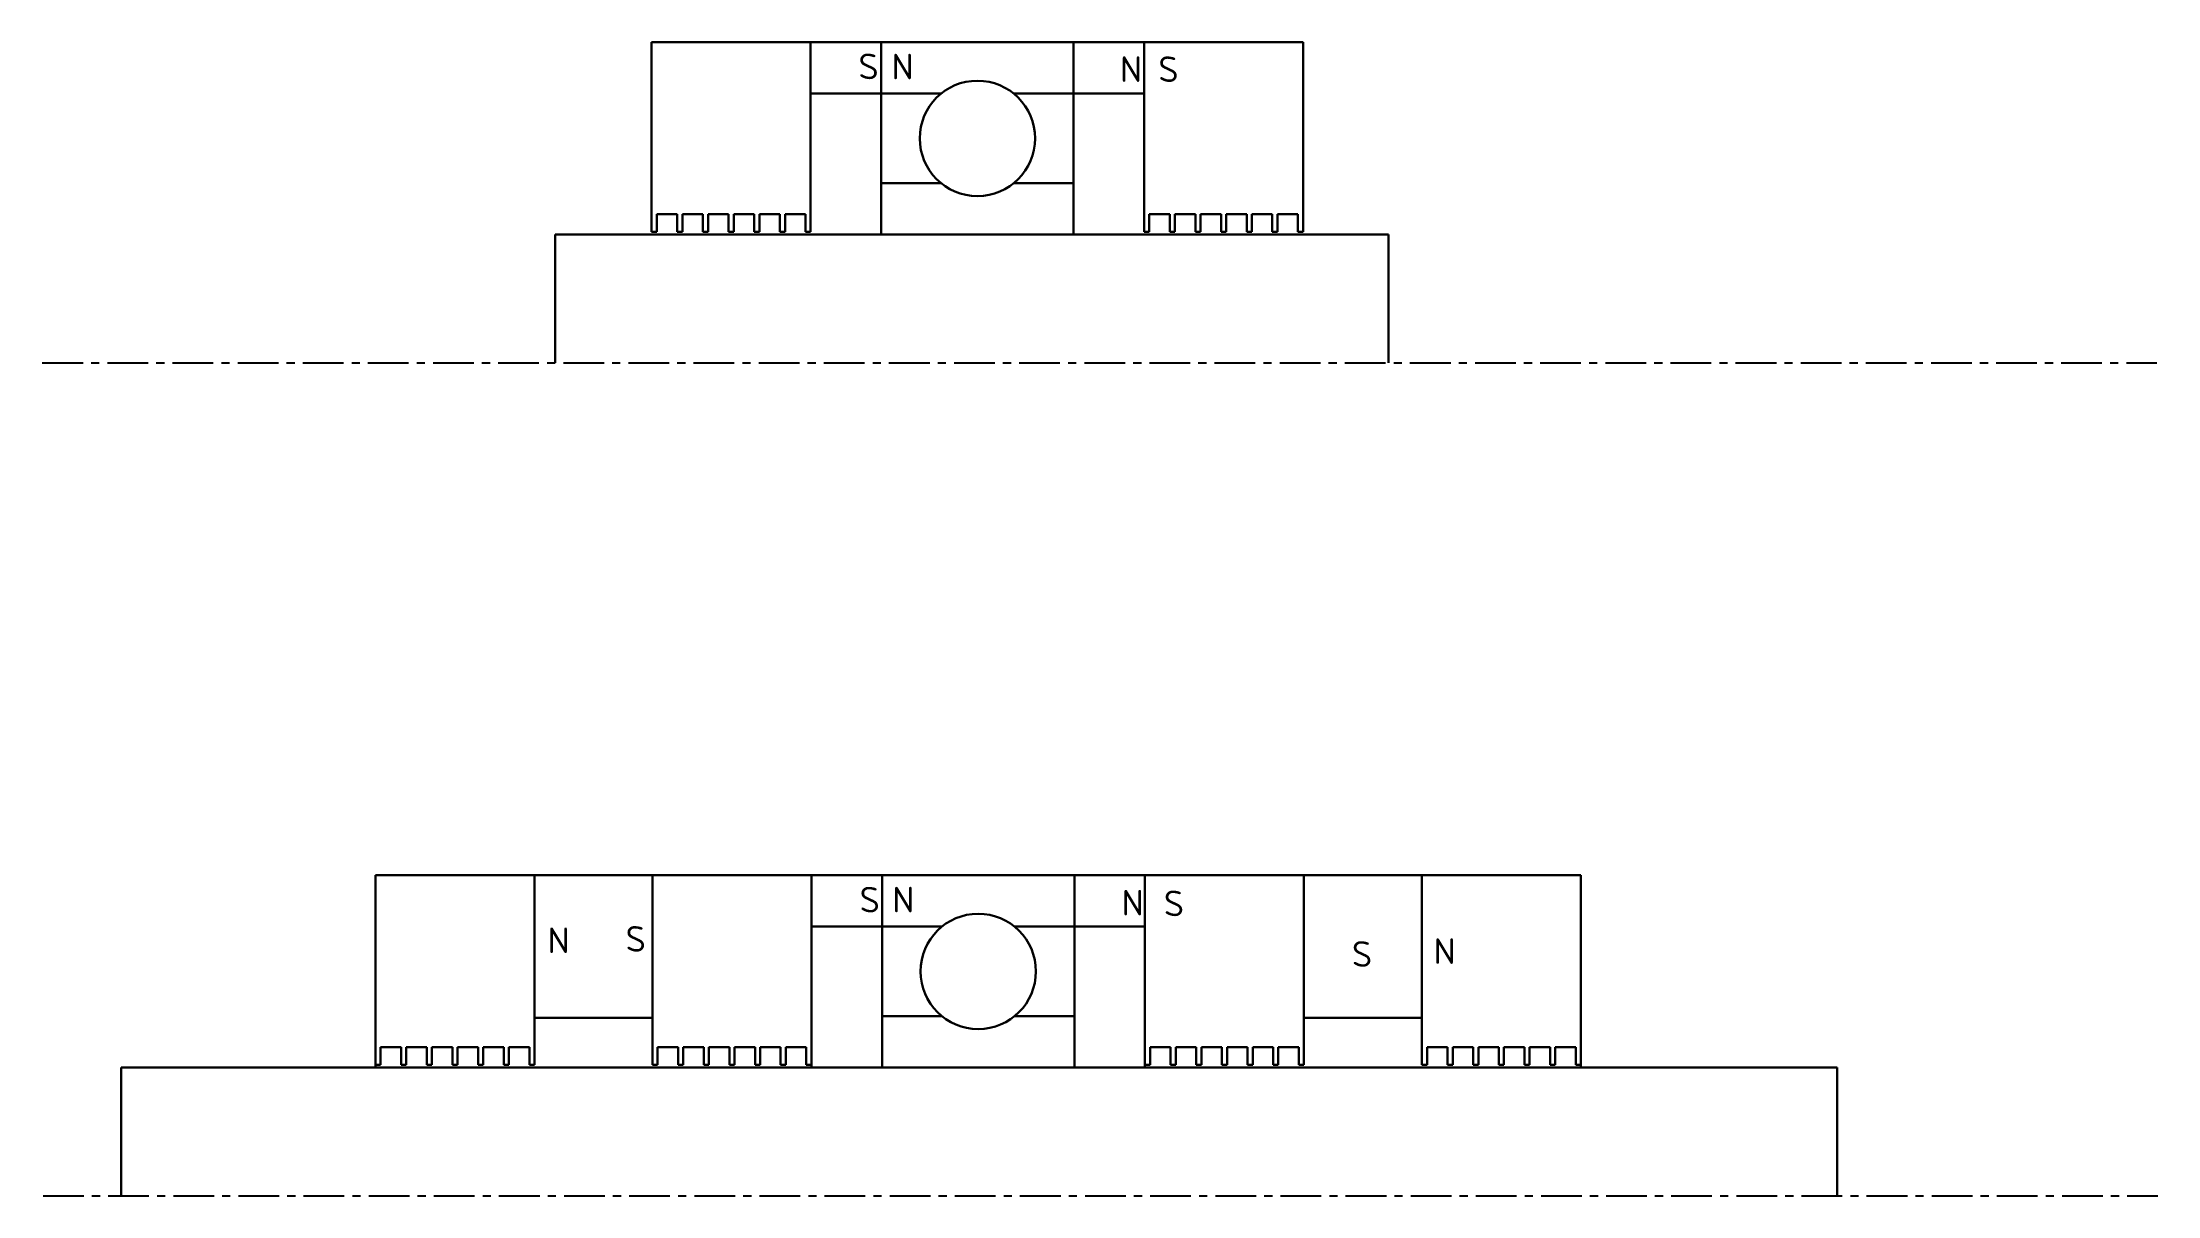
# Model space of a CAD drawing. Header units: millimetres. Extents: x 550 to 2200, y 0 to 900.
import ezdxf

# ---------------------------------------------------------------- set-up
doc = ezdxf.new("R2010")
doc.units = ezdxf.units.MM
doc.linetypes.add('CENTER', pattern=[50.8, 31.75, -6.35, 6.35, -6.35])
doc.layers.add('点画线', color=1, linetype='CENTER')
doc.layers.add('粗实线', color=7, linetype='Continuous', lineweight=30)
doc.styles.add('Annotative', font='txt')

# ---------------------------------------------------------------- blocks, each defined once
blk = doc.blocks.new('*U1')
at = {"layer": '粗实线'}
for p, q in [((-6, -7), (-6, 7)), ((-6, 7), (10, 7)), ((10, 7), (10, -7)), ((-10, -7), (-6, -7))]:
    blk.add_line(p, q, dxfattribs=at)
blk = doc.blocks.new('*U2')
at = {"layer": '粗实线', "color": 0, "linetype": 'ByBlock', "lineweight": -2, "transparency": 16777216}
for p in [(0, 0), (20, 0), (40, 0), (60, 0), (80, 0), (100, 0)]:
    blk.add_blockref('*U1', p, dxfattribs=at)
blk = doc.blocks.new('*U7')
at = {"layer": '粗实线'}
for p, q in [((-6, -7), (-6, 7)), ((-6, 7), (10, 7)), ((10, 7), (10, -7)), ((-10, -7), (-6, -7))]:
    blk.add_line(p, q, dxfattribs=at)
blk = doc.blocks.new('*U8')
at = {"layer": '粗实线', "color": 0, "linetype": 'ByBlock', "lineweight": -2, "transparency": 16777216}
for p in [(0, 0), (20, 0), (40, 0), (60, 0), (80, 0), (100, 0)]:
    blk.add_blockref('*U7', p, dxfattribs=at)
blk = doc.blocks.new('*U16')
at = {"layer": '粗实线'}
for p, q in [((-6, -7), (-6, 7)), ((-6, 7), (10, 7)), ((10, 7), (10, -7)), ((-10, -7), (-6, -7))]:
    blk.add_line(p, q, dxfattribs=at)
blk = doc.blocks.new('*U17')
at = {"layer": '粗实线', "color": 0, "linetype": 'ByBlock', "lineweight": -2, "transparency": 16777216}
for p in [(0, 0), (20, 0), (40, 0), (60, 0), (80, 0), (100, 0)]:
    blk.add_blockref('*U16', p, dxfattribs=at)
blk = doc.blocks.new('*U13')
at = {"layer": '粗实线'}
for p, q in [((-6, -7), (-6, 7)), ((-6, 7), (10, 7)), ((10, 7), (10, -7)), ((-10, -7), (-6, -7))]:
    blk.add_line(p, q, dxfattribs=at)
blk = doc.blocks.new('*U15')
at = {"layer": '粗实线', "color": 0, "linetype": 'ByBlock', "lineweight": -2, "transparency": 16777216}
for p in [(0, 0), (20, 0), (40, 0), (60, 0), (80, 0), (100, 0)]:
    blk.add_blockref('*U13', p, dxfattribs=at)
blk = doc.blocks.new('*U35')
at = {"layer": '粗实线'}
for p, q in [((-6, -7), (-6, 7)), ((-6, 7), (10, 7)), ((10, 7), (10, -7)), ((-10, -7), (-6, -7))]:
    blk.add_line(p, q, dxfattribs=at)
blk = doc.blocks.new('*U36')
at = {"layer": '粗实线', "color": 0, "linetype": 'ByBlock', "lineweight": -2, "transparency": 16777216}
for p in [(0, 0), (20, 0), (40, 0), (60, 0), (80, 0), (100, 0)]:
    blk.add_blockref('*U35', p, dxfattribs=at)
blk = doc.blocks.new('*U45')
at = {"layer": '粗实线'}
for p, q in [((-6, -7), (-6, 7)), ((-6, 7), (10, 7)), ((10, 7), (10, -7)), ((-10, -7), (-6, -7))]:
    blk.add_line(p, q, dxfattribs=at)
blk = doc.blocks.new('*U47')
at = {"layer": '粗实线', "color": 0, "linetype": 'ByBlock', "lineweight": -2, "transparency": 16777216}
for p in [(0, 0), (20, 0), (40, 0), (60, 0), (80, 0), (100, 0)]:
    blk.add_blockref('*U45', p, dxfattribs=at)

msp = doc.modelspace()

# ---------------------------------------------------------------- linework, layer by layer
at = {"layer": '点画线'}
for p, q in [((550, 650), (2199.4, 650)), ((550.6, 0), (2200, 0))]:
    msp.add_line(p, q, dxfattribs=at)
at = {"layer": '粗实线'}
for p, q in [((1025.3, 900), (1025.3, 752)), ((1025.3, 900), (1149.3, 900)), ((1149.3, 752), (1149.3, 900)), ((1149.3, 900), (1204.4, 900)), ((1204.4, 900), (1204.4, 750)), ((1354.4, 900), (1204.4, 900)), ((1204.4, 900), (1204.4, 850)), ((1354.4, 750), (1354.4, 900)), ((1409.4, 900), (1354.4, 900)), ((1409.4, 900), (1409.4, 752)), ((1409.4, 900), (1533.4, 900)), ((1533.4, 752), (1533.4, 900)), ((1204.4, 860), (1149.3, 860)), ((1204.4, 860), (1251.1, 860)), ((1307.6, 860), (1354.4, 860)), ((1354.4, 860), (1409.4, 860)), ((1354.4, 850), (1354.4, 800)), ((1204.4, 790), (1251.1, 790)), ((1307.6, 790), (1354.4, 790)), ((950, 750), (1600, 750)), ((950, 750), (950, 650)), ((1145.3, 752), (1149.3, 752)), ((1204.4, 750), (1354.4, 750)), ((1529.4, 752), (1533.4, 752)), ((1600, 750), (1600, 650)), ((809.9, 250), (809.9, 102)), ((809.9, 250), (933.9, 250)), ((933.9, 102), (933.9, 250)), ((933.9, 250), (1025.9, 250)), ((1025.9, 250), (1025.9, 102)), ((1025.9, 250), (1149.9, 250)), ((1149.9, 102), (1149.9, 250)), ((1149.9, 250), (1205, 250)), ((1205, 250), (1205, 100)), ((1355, 250), (1205, 250)), ((1205, 250), (1205, 200)), ((1355, 100), (1355, 250)), ((1410.1, 250), (1355, 250)), ((1410.1, 102), (1410.1, 250)), ((1534.1, 250), (1410.1, 250)), ((1534.1, 250), (1534.1, 102)), ((1626.1, 250), (1534.1, 250)), ((1626.1, 102), (1626.1, 250)), ((1750.1, 250), (1626.1, 250)), ((1750.1, 250), (1750.1, 102)), ((1205, 210), (1149.9, 210)), ((1205, 210), (1251.7, 210)), ((1308.3, 210), (1355, 210)), ((1355, 210), (1410.1, 210)), ((1355, 200), (1355, 150)), ((933.9, 138.9), (1025.9, 138.9)), ((1205, 140), (1251.7, 140)), ((1308.3, 140), (1355, 140)), ((1626.1, 138.9), (1534.1, 138.9)), ((611.6, 100), (611.6, 0)), ((611.6, 100), (1950, 100)), ((809.9, 102), (809.9, 100)), ((929.9, 102), (933.9, 102)), ((1145.9, 102), (1149.9, 102)), ((1149.9, 102), (1149.9, 100)), ((1205, 100), (1355, 100)), ((1414.1, 102), (1410.1, 102)), ((1410.1, 102), (1410.1, 100)), ((1630.1, 102), (1626.1, 102)), ((1750.1, 102), (1750.1, 100)), ((1950, 100), (1950, 0))]:
    msp.add_line(p, q, dxfattribs=at)
for centre in [(1279.4, 825), (1280, 175)]:
    msp.add_circle(centre, 45, dxfattribs=at)

# ---------------------------------------------------------------- block references
for name, p in [('*U36', (1035.3, 759)), ('*U47', (1419.4, 759)), ('*U8', (819.9, 109)), ('*U2', (1035.9, 109))]:
    msp.add_blockref(name, p, dxfattribs=at)
at = {"layer": '粗实线', "xscale": -1, "rotation": 359.9999999999997}
for name, p in [('*U17', (1524.1, 109)), ('*U15', (1740.1, 109))]:
    msp.add_blockref(name, p, dxfattribs=at)

# ---------------------------------------------------------------- texts
at = {"layer": '粗实线', "char_height": 20, "width": 56.502, "style": 'Annotative'}
for s, insert, attachment_point in [('{\\fISOCPEUR|b0|i0|c134|p34;S}\\P\\P', (1202.4, 891.2), 3), ('{\\fISOCPEUR|b0|i0|c134|p34;N}\\P\\P', (1229.6, 891), 3), ('{\\fISOCPEUR|b0|i0|c134|p34;N}\\P\\P', (1407.8, 889), 3), ('{\\fISOCPEUR|b0|i0|c134|p34;S}\\P\\P', (1436.3, 889), 3), ('{\\fISOCPEUR|b0|i0|c134|p34;S}\\P\\P', (1203.3, 241), 3), ('{\\fISOCPEUR|b0|i0|c134|p34;N}\\P\\P', (1230.2, 241), 3), ('{\\fISOCPEUR|b0|i0|c134|p34;N}\\P\\P', (1409.1, 238.6), 3), ('{\\fISOCPEUR|b0|i0|c134|p34;S}\\P\\P', (1440.6, 238.1), 3), ('{\\fISOCPEUR|b0|i0|c134|p34;N}\\P\\P', (944.1, 209.2), 1), ('{\\fISOCPEUR|b0|i0|c134|p34;S}\\P\\P', (1005, 210.4), 1), ('{\\fISOCPEUR|b0|i0|c134|p34;S}\\P\\P', (1587.3, 198.6), 3), ('{\\fISOCPEUR|b0|i0|c134|p34;N}\\P\\P', (1652.4, 200.8), 3)]:
    msp.add_mtext(s, dxfattribs=dict(at, insert=insert, attachment_point=attachment_point))

doc.saveas('drawing.dxf')
